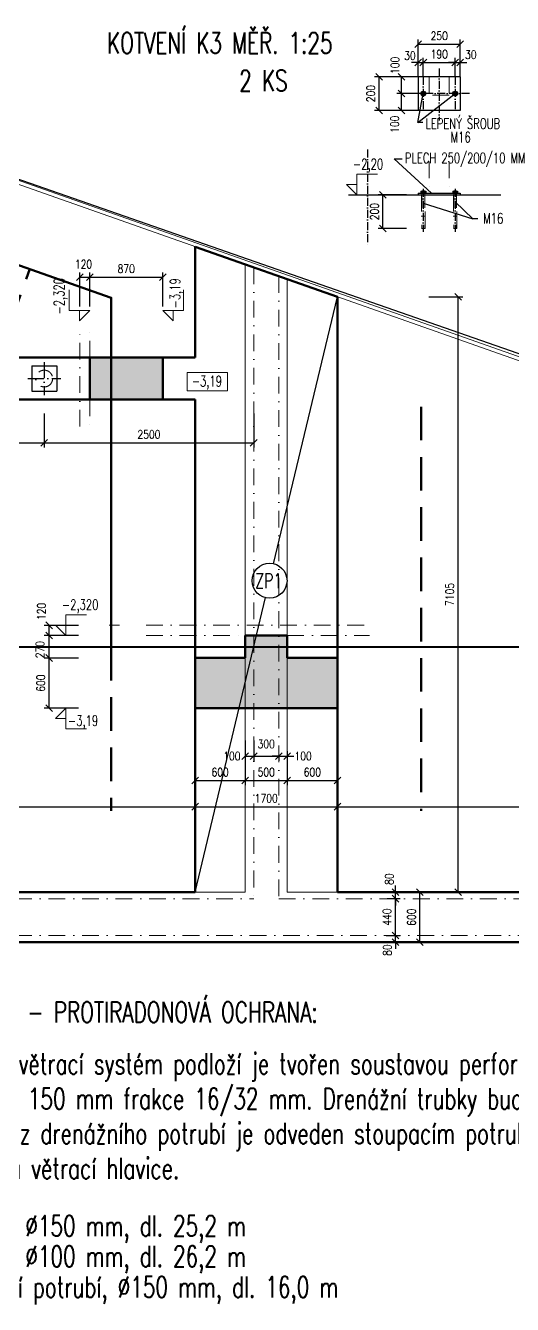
# Model space of a CAD drawing. Header units: millimetres. Extents: x 89194 to 559352, y -753138 to -204019.
# Drawn here: x 341825 to 347636, y -219994 to -204727 of the extents above; entities that cross this region are included whole.
import ezdxf

# ---------------------------------------------------------------- set-up
doc = ezdxf.new("R2010")
doc.units = ezdxf.units.MM
doc.header["$LTSCALE"] = 400
doc.header["$PDMODE"] = 3
for name, pattern in [('ACAD_ISO10W100', [18, 12, -3, 0, -3]), ('DASHDOT', [1, 0.5, -0.25, 0, -0.25]), ('DASHED', [0.75, 0.5, -0.25])]:
    doc.linetypes.add(name, pattern=pattern)
for name, color, linetype in [('obrys slabý', 7, 'Continuous'), ('RG_Rámeček', 5, 'Continuous'), ('čerchovaná', 1, 'ACAD_ISO10W100')]:
    doc.layers.add(name, color=color, linetype=linetype)
for name, color, linetype, lineweight in [('RG_koty', 7, 'Continuous', 9), ('RG_pohled', 200, 'Continuous', 9), ('RG_popisy', 11, 'Continuous', 9), ('RG_radon_potrubí', 160, 'Continuous', 70), ('RG_zdivo nové', 1, 'Continuous', 50), ('RG_čerch 1', 6, 'DASHDOT', 9), ('RG_šrafy', 253, 'Continuous', 9), ('text 2.5 mm', 7, 'Continuous', 13)]:
    doc.layers.add(name, color=color, linetype=linetype, lineweight=lineweight)
doc.styles.add('Koty', font='romans.shx', dxfattribs={"width": 0.8})
doc.styles.add('styl 2.5 mm', font='simplex.shx', dxfattribs={"width": 0.7, "height": 0.125})
doc.styles.add('styl 3.5 mm', font='simplex.shx', dxfattribs={"width": 0.7, "height": 0.175})
doc.styles.add('styl 5 mm', font='simplex.shx', dxfattribs={"width": 0.7, "height": 0.25})
doc.dimstyles.new('RG_50_vnitřní', dxfattribs={"dimscale": 50, "dimtxt": 2, "dimasz": 1.6, "dimexe": 1.15, "dimexo": 0, "dimgap": 1, "dimtad": 1, "dimdec": 0, "dimrnd": 5, "dimzin": 0, "dimdsep": 46, "dimtxsty": 'Koty', "dimblk1": 'OBLIQUE', "dimblk2": 'OBLIQUE', "dimsah": 1, "dimcen": 0.09, "dimclrd": 256, "dimclre": 256, "dimclrt": 2, "dimazin": 0, "dimtfac": 1, "dimtdec": 0, "dimtmove": 2, "dimatfit": 3, "dimfxl": 1.15, "dimfxlon": 1, "dimtolj": 1, "dimtzin": 0, "dimarcsym": 0})

# ---------------------------------------------------------------- blocks, each defined once
blk = doc.blocks.new('_Oblique')
at = {"color": 0, "linetype": 'ByBlock', "lineweight": -2}
blk.add_line((-0.5, -0.5), (0.5, 0.5), dxfattribs=at)
blk = doc.blocks.new('*D674')
at = {"layer": 'Defpoints', "color": 0, "transparency": 16777216}
for p in [(337478, -214052), (343848, -214052), (343848, -214052)]:
    blk.add_point(p, dxfattribs=at)
at = {"layer": 'RG_koty', "lineweight": -2, "transparency": 16777216}
for p, q in [((337478, -214052), (337478, -213994)), ((343848, -214052), (343848, -213994)), ((337478, -214052), (343848, -214052))]:
    blk.add_line(p, q, dxfattribs=at)
at = {"layer": 'RG_koty', "lineweight": -2, "transparency": 16777216, "xscale": 80, "yscale": 80, "zscale": 80, "rotation": 180}
blk.add_blockref('_Oblique', (337478, -214052), dxfattribs=at)
at = {"layer": 'RG_koty', "lineweight": -2, "transparency": 16777216, "xscale": 80, "yscale": 80, "zscale": 80}
blk.add_blockref('_Oblique', (343848, -214052), dxfattribs=at)
at = {"layer": 'RG_koty', "color": 2, "transparency": 16777216, "insert": (340663, -213952), "char_height": 100, "attachment_point": 5, "style": 'Koty'}
blk.add_mtext('\\A1;6370', dxfattribs=at)
blk = doc.blocks.new('*D675')
at = {"layer": 'Defpoints', "color": 0, "transparency": 16777216}
for p in [(343848, -214052), (345548, -214052), (345548, -214052)]:
    blk.add_point(p, dxfattribs=at)
at = {"layer": 'RG_koty', "lineweight": -2, "transparency": 16777216}
for p, q in [((343848, -214052), (343848, -213994)), ((343848, -214052), (345548, -214052)), ((345548, -214052), (345548, -214109))]:
    blk.add_line(p, q, dxfattribs=at)
at = {"layer": 'RG_koty', "lineweight": -2, "transparency": 16777216, "xscale": 80, "yscale": 80, "zscale": 80, "rotation": 180}
blk.add_blockref('_Oblique', (343848, -214052), dxfattribs=at)
at = {"layer": 'RG_koty', "lineweight": -2, "transparency": 16777216, "xscale": 80, "yscale": 80, "zscale": 80}
blk.add_blockref('_Oblique', (345548, -214052), dxfattribs=at)
at = {"layer": 'RG_koty', "color": 2, "transparency": 16777216, "insert": (344698, -213952), "char_height": 100, "attachment_point": 5, "style": 'Koty'}
blk.add_mtext('\\A1;1700', dxfattribs=at)
blk = doc.blocks.new('*D676')
at = {"layer": 'Defpoints', "color": 0, "transparency": 16777216}
for p in [(345548, -214052), (351918, -214051), (351918, -214052)]:
    blk.add_point(p, dxfattribs=at)
at = {"layer": 'RG_koty', "lineweight": -2, "transparency": 16777216}
for p, q in [((345548, -214052), (345548, -214109)), ((345548, -214052), (351918, -214052)), ((351918, -214051), (351918, -214109))]:
    blk.add_line(p, q, dxfattribs=at)
at = {"layer": 'RG_koty', "lineweight": -2, "transparency": 16777216, "xscale": 80, "yscale": 80, "zscale": 80, "rotation": 180}
blk.add_blockref('_Oblique', (345548, -214052), dxfattribs=at)
at = {"layer": 'RG_koty', "lineweight": -2, "transparency": 16777216, "xscale": 80, "yscale": 80, "zscale": 80}
blk.add_blockref('_Oblique', (351918, -214052), dxfattribs=at)
at = {"layer": 'RG_koty', "color": 2, "transparency": 16777216, "insert": (348733, -213952), "char_height": 100, "attachment_point": 5, "style": 'Koty'}
blk.add_mtext('\\A1;6370', dxfattribs=at)
blk = doc.blocks.new('*D683')
at = {"layer": 'Defpoints', "color": 0, "transparency": 16777216}
for p in [(343848, -213365), (344448, -213365), (344448, -213740)]:
    blk.add_point(p, dxfattribs=at)
at = {"layer": 'RG_koty', "lineweight": -2, "transparency": 16777216}
for p, q in [((343848, -213390), (343848, -213797)), ((344448, -213390), (344448, -213797)), ((343848, -213740), (344448, -213740))]:
    blk.add_line(p, q, dxfattribs=at)
at = {"layer": 'RG_koty', "lineweight": -2, "transparency": 16777216, "xscale": 80, "yscale": 80, "zscale": 80, "rotation": 180}
blk.add_blockref('_Oblique', (343848, -213740), dxfattribs=at)
at = {"layer": 'RG_koty', "lineweight": -2, "transparency": 16777216, "xscale": 80, "yscale": 80, "zscale": 80}
blk.add_blockref('_Oblique', (344448, -213740), dxfattribs=at)
at = {"layer": 'RG_koty', "color": 2, "transparency": 16777216, "insert": (344148, -213640), "char_height": 100, "attachment_point": 5, "style": 'Koty'}
blk.add_mtext('\\A1;600', dxfattribs=at)
blk = doc.blocks.new('*D684')
at = {"layer": 'Defpoints', "color": 0, "transparency": 16777216}
for p in [(344448, -213365), (344948, -213365), (344948, -213740)]:
    blk.add_point(p, dxfattribs=at)
at = {"layer": 'RG_koty', "lineweight": -2, "transparency": 16777216}
for p, q in [((344448, -213390), (344448, -213797)), ((344948, -213390), (344948, -213797)), ((344448, -213740), (344948, -213740))]:
    blk.add_line(p, q, dxfattribs=at)
at = {"layer": 'RG_koty', "lineweight": -2, "transparency": 16777216, "xscale": 80, "yscale": 80, "zscale": 80, "rotation": 180}
blk.add_blockref('_Oblique', (344448, -213740), dxfattribs=at)
at = {"layer": 'RG_koty', "lineweight": -2, "transparency": 16777216, "xscale": 80, "yscale": 80, "zscale": 80}
blk.add_blockref('_Oblique', (344948, -213740), dxfattribs=at)
at = {"layer": 'RG_koty', "color": 2, "transparency": 16777216, "insert": (344698, -213640), "char_height": 100, "attachment_point": 5, "style": 'Koty'}
blk.add_mtext('\\A1;500', dxfattribs=at)
blk = doc.blocks.new('*D685')
at = {"layer": 'Defpoints', "color": 0, "transparency": 16777216}
for p in [(344948, -213365), (345548, -213365), (345548, -213740)]:
    blk.add_point(p, dxfattribs=at)
at = {"layer": 'RG_koty', "lineweight": -2, "transparency": 16777216}
for p, q in [((344948, -213390), (344948, -213797)), ((345548, -213390), (345548, -213797)), ((344948, -213740), (345548, -213740))]:
    blk.add_line(p, q, dxfattribs=at)
at = {"layer": 'RG_koty', "lineweight": -2, "transparency": 16777216, "xscale": 80, "yscale": 80, "zscale": 80, "rotation": 180}
blk.add_blockref('_Oblique', (344948, -213740), dxfattribs=at)
at = {"layer": 'RG_koty', "lineweight": -2, "transparency": 16777216, "xscale": 80, "yscale": 80, "zscale": 80}
blk.add_blockref('_Oblique', (345548, -213740), dxfattribs=at)
at = {"layer": 'RG_koty', "color": 2, "transparency": 16777216, "insert": (345248, -213640), "char_height": 100, "attachment_point": 5, "style": 'Koty'}
blk.add_mtext('\\A1;600', dxfattribs=at)
blk = doc.blocks.new('*D689')
at = {"layer": 'Defpoints', "color": 0, "transparency": 16777216}
for p in [(344448, -213263), (344548, -213263), (344548, -213448)]:
    blk.add_point(p, dxfattribs=at)
at = {"layer": 'RG_koty', "lineweight": -2, "transparency": 16777216}
for p, q in [((344448, -213263), (344448, -213505)), ((344548, -213263), (344548, -213505)), ((344448, -213448), (344548, -213448))]:
    blk.add_line(p, q, dxfattribs=at)
at = {"layer": 'RG_koty', "lineweight": -2, "transparency": 16777216, "xscale": 80, "yscale": 80, "zscale": 80, "rotation": 180}
blk.add_blockref('_Oblique', (344448, -213448), dxfattribs=at)
at = {"layer": 'RG_koty', "lineweight": -2, "transparency": 16777216, "xscale": 80, "yscale": 80, "zscale": 80}
blk.add_blockref('_Oblique', (344548, -213448), dxfattribs=at)
at = {"layer": 'RG_koty', "color": 2, "transparency": 16777216, "insert": (344288, -213448), "char_height": 100, "attachment_point": 5, "style": 'Koty'}
blk.add_mtext('\\A1;100', dxfattribs=at)
blk = doc.blocks.new('*D690')
at = {"layer": 'Defpoints', "color": 0, "transparency": 16777216}
for p in [(344548, -213263), (344848, -213448), (344848, -213448)]:
    blk.add_point(p, dxfattribs=at)
at = {"layer": 'RG_koty', "lineweight": -2, "transparency": 16777216}
for p, q in [((344548, -213263), (344548, -213505)), ((344548, -213448), (344848, -213448)), ((344848, -213448), (344848, -213505))]:
    blk.add_line(p, q, dxfattribs=at)
at = {"layer": 'RG_koty', "lineweight": -2, "transparency": 16777216, "xscale": 80, "yscale": 80, "zscale": 80, "rotation": 180}
blk.add_blockref('_Oblique', (344548, -213448), dxfattribs=at)
at = {"layer": 'RG_koty', "lineweight": -2, "transparency": 16777216, "xscale": 80, "yscale": 80, "zscale": 80}
blk.add_blockref('_Oblique', (344848, -213448), dxfattribs=at)
at = {"layer": 'RG_koty', "color": 2, "transparency": 16777216, "insert": (344698, -213304), "char_height": 100, "attachment_point": 5, "style": 'Koty'}
blk.add_mtext('\\A1;300', dxfattribs=at)
blk = doc.blocks.new('*D691')
at = {"layer": 'Defpoints', "color": 0, "transparency": 16777216}
for p in [(344848, -213448), (344948, -213448), (344948, -213448)]:
    blk.add_point(p, dxfattribs=at)
at = {"layer": 'RG_koty', "lineweight": -2, "transparency": 16777216}
for p, q in [((344848, -213448), (344768, -213448)), ((344848, -213448), (344848, -213505)), ((344848, -213448), (344948, -213448)), ((344948, -213448), (344948, -213505)), ((344948, -213448), (345028, -213448))]:
    blk.add_line(p, q, dxfattribs=at)
at = {"layer": 'RG_koty', "lineweight": -2, "transparency": 16777216, "xscale": 80, "yscale": 80, "zscale": 80}
blk.add_blockref('_Oblique', (344848, -213448), dxfattribs=at)
at = {"layer": 'RG_koty', "lineweight": -2, "transparency": 16777216, "xscale": 80, "yscale": 80, "zscale": 80, "rotation": 180}
blk.add_blockref('_Oblique', (344948, -213448), dxfattribs=at)
at = {"layer": 'RG_koty', "color": 2, "transparency": 16777216, "insert": (345138, -213448), "char_height": 100, "attachment_point": 5, "style": 'Koty'}
blk.add_mtext('\\A1;100', dxfattribs=at)
blk = doc.blocks.new('*D692')
at = {"layer": 'Defpoints', "color": 0, "transparency": 16777216}
for p in [(346111, -215071), (346532, -215071), (346114, -215671)]:
    blk.add_point(p, dxfattribs=at)
at = {"layer": 'RG_koty', "lineweight": -2, "transparency": 16777216}
for p, q in [((346182, -215071), (346590, -215071)), ((346532, -215671), (346532, -215071)), ((346182, -215671), (346590, -215671))]:
    blk.add_line(p, q, dxfattribs=at)
at = {"layer": 'RG_koty', "lineweight": -2, "transparency": 16777216, "xscale": 80, "yscale": 80, "zscale": 80}
for p, rotation in [((346532, -215071), 90), ((346532, -215671), 270)]:
    blk.add_blockref('_Oblique', p, dxfattribs=dict(at, rotation=rotation))
at = {"layer": 'RG_koty', "color": 2, "transparency": 16777216, "insert": (346432, -215371), "char_height": 100, "attachment_point": 5, "rotation": 90, "style": 'Koty'}
blk.add_mtext('\\A1;600', dxfattribs=at)
blk = doc.blocks.new('*D693')
at = {"layer": 'Defpoints', "color": 0, "transparency": 16777216}
for p in [(346111, -207965), (346989, -207965), (346111, -215071)]:
    blk.add_point(p, dxfattribs=at)
at = {"layer": 'RG_koty', "lineweight": -2, "transparency": 16777216}
for p, q in [((346639, -207965), (347046, -207965)), ((346989, -215071), (346989, -207965)), ((346639, -215071), (347046, -215071))]:
    blk.add_line(p, q, dxfattribs=at)
at = {"layer": 'RG_koty', "lineweight": -2, "transparency": 16777216, "xscale": 80, "yscale": 80, "zscale": 80}
for p, rotation in [((346989, -207965), 90), ((346989, -215071), 270)]:
    blk.add_blockref('_Oblique', p, dxfattribs=dict(at, rotation=rotation))
at = {"layer": 'RG_koty', "color": 2, "transparency": 16777216, "insert": (346889, -211518), "char_height": 100, "attachment_point": 5, "rotation": 90, "style": 'Koty'}
blk.add_mtext('\\A1;7105', dxfattribs=at)
blk = doc.blocks.new('*D694')
at = {"layer": 'Defpoints', "color": 0, "transparency": 16777216}
for p in [(346130, -215591), (346130, -215671), (346240, -215591)]:
    blk.add_point(p, dxfattribs=at)
at = {"layer": 'RG_koty', "lineweight": -2, "transparency": 16777216}
for p, q in [((346240, -215591), (346240, -215511)), ((346130, -215591), (346297, -215591)), ((346130, -215671), (346297, -215671)), ((346240, -215671), (346240, -215591)), ((346240, -215671), (346240, -215751))]:
    blk.add_line(p, q, dxfattribs=at)
at = {"layer": 'RG_koty', "lineweight": -2, "transparency": 16777216, "xscale": 80, "yscale": 80, "zscale": 80}
for p, rotation in [((346240, -215591), 270), ((346240, -215671), 90)]:
    blk.add_blockref('_Oblique', p, dxfattribs=dict(at, rotation=rotation))
at = {"layer": 'RG_koty', "color": 2, "transparency": 16777216, "insert": (346143, -215764), "char_height": 100, "attachment_point": 5, "rotation": 90, "style": 'Koty'}
blk.add_mtext('\\A1;80', dxfattribs=at)
blk = doc.blocks.new('*D695')
at = {"layer": 'Defpoints', "color": 0, "transparency": 16777216}
for p in [(346141, -215150), (346240, -215150), (346130, -215591)]:
    blk.add_point(p, dxfattribs=at)
at = {"layer": 'RG_koty', "lineweight": -2, "transparency": 16777216}
for p, q in [((346141, -215150), (346297, -215150)), ((346240, -215591), (346240, -215150)), ((346130, -215591), (346297, -215591))]:
    blk.add_line(p, q, dxfattribs=at)
at = {"layer": 'RG_koty', "lineweight": -2, "transparency": 16777216, "xscale": 80, "yscale": 80, "zscale": 80}
for p, rotation in [((346240, -215150), 90), ((346240, -215591), 270)]:
    blk.add_blockref('_Oblique', p, dxfattribs=dict(at, rotation=rotation))
at = {"layer": 'RG_koty', "color": 2, "transparency": 16777216, "insert": (346140, -215370), "char_height": 100, "attachment_point": 5, "rotation": 90, "style": 'Koty'}
blk.add_mtext('\\A1;440', dxfattribs=at)
blk = doc.blocks.new('*D696')
at = {"layer": 'Defpoints', "color": 0, "transparency": 16777216}
for p in [(346143, -215071), (346240, -215071), (346141, -215150)]:
    blk.add_point(p, dxfattribs=at)
at = {"layer": 'RG_koty', "lineweight": -2, "transparency": 16777216}
for p, q in [((346143, -215071), (346297, -215071)), ((346240, -215071), (346240, -214991)), ((346240, -215150), (346240, -215071)), ((346141, -215150), (346297, -215150)), ((346240, -215150), (346240, -215230))]:
    blk.add_line(p, q, dxfattribs=at)
at = {"layer": 'RG_koty', "lineweight": -2, "transparency": 16777216, "xscale": 80, "yscale": 80, "zscale": 80}
for p, rotation in [((346240, -215071), 270), ((346240, -215150), 90)]:
    blk.add_blockref('_Oblique', p, dxfattribs=dict(at, rotation=rotation))
at = {"layer": 'RG_koty', "color": 2, "transparency": 16777216, "insert": (346166, -214917), "char_height": 100, "attachment_point": 5, "rotation": 90, "style": 'Koty'}
blk.add_mtext('\\A1;80', dxfattribs=at)
blk = doc.blocks.new('*D706')
at = {"layer": 'Defpoints', "color": 0, "transparency": 16777216}
for p in [(339499, -209159), (342048, -209159), (342048, -209708)]:
    blk.add_point(p, dxfattribs=at)
at = {"layer": 'RG_koty', "lineweight": -2, "transparency": 16777216}
for p, q in [((339499, -209358), (339499, -209765)), ((342048, -209358), (342048, -209765)), ((339499, -209708), (342048, -209708))]:
    blk.add_line(p, q, dxfattribs=at)
at = {"layer": 'RG_koty', "lineweight": -2, "transparency": 16777216, "xscale": 80, "yscale": 80, "zscale": 80, "rotation": 180}
blk.add_blockref('_Oblique', (339499, -209708), dxfattribs=at)
at = {"layer": 'RG_koty', "lineweight": -2, "transparency": 16777216, "xscale": 80, "yscale": 80, "zscale": 80}
blk.add_blockref('_Oblique', (342048, -209708), dxfattribs=at)
at = {"layer": 'RG_koty', "color": 2, "transparency": 16777216, "insert": (340774, -209608), "char_height": 100, "attachment_point": 5, "style": 'Koty'}
blk.add_mtext('\\A1;2550', dxfattribs=at)
blk = doc.blocks.new('*D707')
at = {"layer": 'Defpoints', "color": 0, "transparency": 16777216}
for p in [(342048, -209159), (344548, -209227), (344548, -209708)]:
    blk.add_point(p, dxfattribs=at)
at = {"layer": 'RG_koty', "lineweight": -2, "transparency": 16777216}
for p, q in [((342048, -209358), (342048, -209765)), ((344548, -209358), (344548, -209765)), ((342048, -209708), (344548, -209708))]:
    blk.add_line(p, q, dxfattribs=at)
at = {"layer": 'RG_koty', "lineweight": -2, "transparency": 16777216, "xscale": 80, "yscale": 80, "zscale": 80, "rotation": 180}
blk.add_blockref('_Oblique', (342048, -209708), dxfattribs=at)
at = {"layer": 'RG_koty', "lineweight": -2, "transparency": 16777216, "xscale": 80, "yscale": 80, "zscale": 80}
blk.add_blockref('_Oblique', (344548, -209708), dxfattribs=at)
at = {"layer": 'RG_koty', "color": 2, "transparency": 16777216, "insert": (343298, -209608), "char_height": 100, "attachment_point": 5, "style": 'Koty'}
blk.add_mtext('\\A1;2500', dxfattribs=at)
blk = doc.blocks.new('*D717')
at = {"layer": 'Defpoints', "color": 0, "transparency": 16777216}
for p in [(343462, -207730), (342592, -208275), (343462, -208275)]:
    blk.add_point(p, dxfattribs=at)
at = {"layer": 'RG_koty', "lineweight": -2, "transparency": 16777216}
for p, q in [((342592, -208080), (342592, -207673)), ((342592, -207730), (343462, -207730)), ((343462, -208080), (343462, -207673))]:
    blk.add_line(p, q, dxfattribs=at)
at = {"layer": 'RG_koty', "lineweight": -2, "transparency": 16777216, "xscale": 80, "yscale": 80, "zscale": 80, "rotation": 180}
blk.add_blockref('_Oblique', (342592, -207730), dxfattribs=at)
at = {"layer": 'RG_koty', "lineweight": -2, "transparency": 16777216, "xscale": 80, "yscale": 80, "zscale": 80}
blk.add_blockref('_Oblique', (343462, -207730), dxfattribs=at)
at = {"layer": 'RG_koty', "color": 2, "transparency": 16777216, "insert": (343027, -207630), "char_height": 100, "attachment_point": 5, "style": 'Koty'}
blk.add_mtext('\\A1;870', dxfattribs=at)
blk = doc.blocks.new('*D720')
at = {"layer": 'Defpoints', "color": 0, "transparency": 16777216}
for p in [(342107, -211887), (342787, -211887), (342787, -212007)]:
    blk.add_point(p, dxfattribs=at)
at = {"layer": 'RG_koty', "lineweight": -2, "transparency": 16777216}
for p, q in [((342457, -211887), (342049, -211887)), ((342107, -212007), (342107, -211887)), ((342457, -212007), (342049, -212007))]:
    blk.add_line(p, q, dxfattribs=at)
at = {"layer": 'RG_koty', "lineweight": -2, "transparency": 16777216, "xscale": 80, "yscale": 80, "zscale": 80}
for p, rotation in [((342107, -211887), 90), ((342107, -212007), 270)]:
    blk.add_blockref('_Oblique', p, dxfattribs=dict(at, rotation=rotation))
at = {"layer": 'RG_koty', "color": 2, "transparency": 16777216, "insert": (342015, -211721), "char_height": 100, "attachment_point": 5, "rotation": 90, "style": 'Koty'}
blk.add_mtext('\\A1;120', dxfattribs=at)
blk = doc.blocks.new('*D721')
at = {"layer": 'Defpoints', "color": 0, "transparency": 16777216}
for p in [(342107, -212277), (342787, -212277), (342787, -212877)]:
    blk.add_point(p, dxfattribs=at)
at = {"layer": 'RG_koty', "lineweight": -2, "transparency": 16777216}
for p, q in [((342457, -212277), (342049, -212277)), ((342107, -212877), (342107, -212277)), ((342457, -212877), (342049, -212877))]:
    blk.add_line(p, q, dxfattribs=at)
at = {"layer": 'RG_koty', "lineweight": -2, "transparency": 16777216, "xscale": 80, "yscale": 80, "zscale": 80}
for p, rotation in [((342107, -212277), 90), ((342107, -212877), 270)]:
    blk.add_blockref('_Oblique', p, dxfattribs=dict(at, rotation=rotation))
at = {"layer": 'RG_koty', "color": 2, "transparency": 16777216, "insert": (342007, -212577), "char_height": 100, "attachment_point": 5, "rotation": 90, "style": 'Koty'}
blk.add_mtext('\\A1;600', dxfattribs=at)
blk = doc.blocks.new('*D722')
at = {"layer": 'Defpoints', "color": 0, "transparency": 16777216}
for p in [(342107, -212007), (342787, -212007), (342787, -212277)]:
    blk.add_point(p, dxfattribs=at)
at = {"layer": 'RG_koty', "lineweight": -2, "transparency": 16777216}
for p, q in [((342457, -212007), (342049, -212007)), ((342107, -212277), (342107, -212007)), ((342457, -212277), (342049, -212277))]:
    blk.add_line(p, q, dxfattribs=at)
at = {"layer": 'RG_koty', "lineweight": -2, "transparency": 16777216, "xscale": 80, "yscale": 80, "zscale": 80}
for p, rotation in [((342107, -212007), 90), ((342107, -212277), 270)]:
    blk.add_blockref('_Oblique', p, dxfattribs=dict(at, rotation=rotation))
at = {"layer": 'RG_koty', "color": 2, "transparency": 16777216, "insert": (341997, -212177), "char_height": 100, "attachment_point": 5, "rotation": 90, "style": 'Koty'}
blk.add_mtext('\\A1;270', dxfattribs=at)
blk = doc.blocks.new('*D725')
at = {"layer": 'Defpoints', "color": 0, "transparency": 16777216}
for p in [(342592, -207730), (342472, -208280), (342592, -208280)]:
    blk.add_point(p, dxfattribs=at)
at = {"layer": 'RG_koty', "lineweight": -2, "transparency": 16777216}
for p, q in [((342472, -208080), (342472, -207673)), ((342472, -207730), (342592, -207730)), ((342592, -208080), (342592, -207673))]:
    blk.add_line(p, q, dxfattribs=at)
at = {"layer": 'RG_koty', "lineweight": -2, "transparency": 16777216, "xscale": 80, "yscale": 80, "zscale": 80, "rotation": 180}
blk.add_blockref('_Oblique', (342472, -207730), dxfattribs=at)
at = {"layer": 'RG_koty', "lineweight": -2, "transparency": 16777216, "xscale": 80, "yscale": 80, "zscale": 80}
blk.add_blockref('_Oblique', (342592, -207730), dxfattribs=at)
at = {"layer": 'RG_koty', "color": 2, "transparency": 16777216, "insert": (342517, -207575), "char_height": 100, "attachment_point": 5, "style": 'Koty'}
blk.add_mtext('\\A1;120', dxfattribs=at)
blk = doc.blocks.new('*D746')
at = {"layer": 'Defpoints', "color": 0, "transparency": 16777216}
for p in [(346090, -206748), (346373, -206748), (346373, -207148)]:
    blk.add_point(p, dxfattribs=at)
at = {"layer": 'RG_koty', "lineweight": -2, "transparency": 16777216}
for p, q in [((346373, -206748), (346032, -206748)), ((346090, -207148), (346090, -206748)), ((346373, -207148), (346032, -207148))]:
    blk.add_line(p, q, dxfattribs=at)
at = {"layer": 'RG_koty', "lineweight": -2, "transparency": 16777216, "xscale": 80, "yscale": 80, "zscale": 80}
for p, rotation in [((346090, -206748), 90), ((346090, -207148), 270)]:
    blk.add_blockref('_Oblique', p, dxfattribs=dict(at, rotation=rotation))
at = {"layer": 'RG_koty', "color": 2, "transparency": 16777216, "insert": (345990, -206948), "char_height": 100, "attachment_point": 5, "rotation": 90, "style": 'Koty'}
blk.add_mtext('\\A1;200', dxfattribs=at)
blk = doc.blocks.new('*D747')
at = {"layer": 'Defpoints', "color": 0, "transparency": 16777216}
for p in [(346573, -205168), (346513, -205339), (346573, -205339)]:
    blk.add_point(p, dxfattribs=at)
at = {"layer": 'RG_koty', "lineweight": -2, "transparency": 16777216}
for p, q in [((346513, -205168), (346433, -205168)), ((346513, -205339), (346513, -205111)), ((346513, -205168), (346573, -205168)), ((346573, -205339), (346573, -205111)), ((346573, -205168), (346653, -205168))]:
    blk.add_line(p, q, dxfattribs=at)
at = {"layer": 'RG_koty', "lineweight": -2, "transparency": 16777216, "xscale": 80, "yscale": 80, "zscale": 80}
blk.add_blockref('_Oblique', (346513, -205168), dxfattribs=at)
at = {"layer": 'RG_koty', "lineweight": -2, "transparency": 16777216, "xscale": 80, "yscale": 80, "zscale": 80, "rotation": 180}
blk.add_blockref('_Oblique', (346573, -205168), dxfattribs=at)
at = {"layer": 'RG_koty', "color": 2, "transparency": 16777216, "insert": (346413, -205086), "char_height": 100, "attachment_point": 5, "style": 'Koty'}
blk.add_mtext('\\A1;30', dxfattribs=at)
blk = doc.blocks.new('*D748')
at = {"layer": 'Defpoints', "color": 0, "transparency": 16777216}
for p in [(346953, -205168), (346573, -205339), (346953, -205339)]:
    blk.add_point(p, dxfattribs=at)
at = {"layer": 'RG_koty', "lineweight": -2, "transparency": 16777216}
for p, q in [((346573, -205339), (346573, -205111)), ((346573, -205168), (346953, -205168)), ((346953, -205339), (346953, -205111))]:
    blk.add_line(p, q, dxfattribs=at)
at = {"layer": 'RG_koty', "lineweight": -2, "transparency": 16777216, "xscale": 80, "yscale": 80, "zscale": 80, "rotation": 180}
blk.add_blockref('_Oblique', (346573, -205168), dxfattribs=at)
at = {"layer": 'RG_koty', "lineweight": -2, "transparency": 16777216, "xscale": 80, "yscale": 80, "zscale": 80}
blk.add_blockref('_Oblique', (346953, -205168), dxfattribs=at)
at = {"layer": 'RG_koty', "color": 2, "transparency": 16777216, "insert": (346763, -205068), "char_height": 100, "attachment_point": 5, "style": 'Koty'}
blk.add_mtext('\\A1;190', dxfattribs=at)
blk = doc.blocks.new('*D749')
at = {"layer": 'Defpoints', "color": 0, "transparency": 16777216}
for p in [(347013, -205168), (346953, -205339), (347013, -205339)]:
    blk.add_point(p, dxfattribs=at)
at = {"layer": 'RG_koty', "lineweight": -2, "transparency": 16777216}
for p, q in [((346953, -205168), (346873, -205168)), ((346953, -205339), (346953, -205111)), ((346953, -205168), (347013, -205168)), ((347013, -205339), (347013, -205111)), ((347013, -205168), (347093, -205168))]:
    blk.add_line(p, q, dxfattribs=at)
at = {"layer": 'RG_koty', "lineweight": -2, "transparency": 16777216, "xscale": 80, "yscale": 80, "zscale": 80}
blk.add_blockref('_Oblique', (346953, -205168), dxfattribs=at)
at = {"layer": 'RG_koty', "lineweight": -2, "transparency": 16777216, "xscale": 80, "yscale": 80, "zscale": 80, "rotation": 180}
blk.add_blockref('_Oblique', (347013, -205168), dxfattribs=at)
at = {"layer": 'RG_koty', "color": 2, "transparency": 16777216, "insert": (347140, -205074), "char_height": 100, "attachment_point": 5, "style": 'Koty'}
blk.add_mtext('\\A1;30', dxfattribs=at)
blk = doc.blocks.new('*D750')
at = {"layer": 'Defpoints', "color": 0, "transparency": 16777216}
for p in [(347013, -204949), (346513, -205339), (347013, -205339)]:
    blk.add_point(p, dxfattribs=at)
at = {"layer": 'RG_koty', "lineweight": -2, "transparency": 16777216}
for p, q in [((346513, -205299), (346513, -204892)), ((346513, -204949), (347013, -204949)), ((347013, -205299), (347013, -204892))]:
    blk.add_line(p, q, dxfattribs=at)
at = {"layer": 'RG_koty', "lineweight": -2, "transparency": 16777216, "xscale": 80, "yscale": 80, "zscale": 80, "rotation": 180}
blk.add_blockref('_Oblique', (346513, -204949), dxfattribs=at)
at = {"layer": 'RG_koty', "lineweight": -2, "transparency": 16777216, "xscale": 80, "yscale": 80, "zscale": 80}
blk.add_blockref('_Oblique', (347013, -204949), dxfattribs=at)
at = {"layer": 'RG_koty', "color": 2, "transparency": 16777216, "insert": (346763, -204849), "char_height": 100, "attachment_point": 5, "style": 'Koty'}
blk.add_mtext('\\A1;250', dxfattribs=at)
blk = doc.blocks.new('*D751')
at = {"layer": 'Defpoints', "color": 0, "transparency": 16777216}
for p in [(346313, -205539), (346513, -205539), (346513, -205739)]:
    blk.add_point(p, dxfattribs=at)
at = {"layer": 'RG_koty', "lineweight": -2, "transparency": 16777216}
for p, q in [((346513, -205539), (346256, -205539)), ((346313, -205739), (346313, -205539)), ((346513, -205739), (346256, -205739))]:
    blk.add_line(p, q, dxfattribs=at)
at = {"layer": 'RG_koty', "lineweight": -2, "transparency": 16777216, "xscale": 80, "yscale": 80, "zscale": 80}
for p, rotation in [((346313, -205539), 90), ((346313, -205739), 270)]:
    blk.add_blockref('_Oblique', p, dxfattribs=dict(at, rotation=rotation))
at = {"layer": 'RG_koty', "color": 2, "transparency": 16777216, "insert": (346232, -205905), "char_height": 100, "attachment_point": 5, "rotation": 90, "style": 'Koty'}
blk.add_mtext('\\A1;100', dxfattribs=at)
blk = doc.blocks.new('*D752')
at = {"layer": 'Defpoints', "color": 0, "transparency": 16777216}
for p in [(346313, -205339), (346513, -205339), (346513, -205539)]:
    blk.add_point(p, dxfattribs=at)
at = {"layer": 'RG_koty', "lineweight": -2, "transparency": 16777216}
for p, q in [((346513, -205339), (346256, -205339)), ((346313, -205539), (346313, -205339)), ((346513, -205539), (346256, -205539))]:
    blk.add_line(p, q, dxfattribs=at)
at = {"layer": 'RG_koty', "lineweight": -2, "transparency": 16777216, "xscale": 80, "yscale": 80, "zscale": 80}
for p, rotation in [((346313, -205339), 90), ((346313, -205539), 270)]:
    blk.add_blockref('_Oblique', p, dxfattribs=dict(at, rotation=rotation))
at = {"layer": 'RG_koty', "color": 2, "transparency": 16777216, "insert": (346235, -205202), "char_height": 100, "attachment_point": 5, "rotation": 90, "style": 'Koty'}
blk.add_mtext('\\A1;100', dxfattribs=at)
blk = doc.blocks.new('*D753')
at = {"layer": 'Defpoints', "color": 0, "transparency": 16777216}
for p in [(346046, -205339), (346513, -205339), (346513, -205739)]:
    blk.add_point(p, dxfattribs=at)
at = {"layer": 'RG_koty', "lineweight": -2, "transparency": 16777216}
for p, q in [((346396, -205339), (345989, -205339)), ((346046, -205739), (346046, -205339)), ((346396, -205739), (345989, -205739))]:
    blk.add_line(p, q, dxfattribs=at)
at = {"layer": 'RG_koty', "lineweight": -2, "transparency": 16777216, "xscale": 80, "yscale": 80, "zscale": 80}
for p, rotation in [((346046, -205339), 90), ((346046, -205739), 270)]:
    blk.add_blockref('_Oblique', p, dxfattribs=dict(at, rotation=rotation))
at = {"layer": 'RG_koty', "color": 2, "transparency": 16777216, "insert": (345946, -205539), "char_height": 100, "attachment_point": 5, "rotation": 90, "style": 'Koty'}
blk.add_mtext('\\A1;200', dxfattribs=at)

msp = doc.modelspace()

# ---------------------------------------------------------------- hatches: boundary and pattern name
at = {"layer": 'RG_šrafy', "ltscale": 0.05}
h = msp.add_hatch(color=256, dxfattribs=at)
h.dxf.hatch_style = 1
h.paths.add_polyline_path([(342592.2, -209190.7), (343462.2, -209190.7), (343462.2, -208690.7), (342592.2, -208690.7)])
h = msp.add_hatch(color=256, dxfattribs=at)
h.dxf.hatch_style = 1
h.paths.add_polyline_path([(343848.3, -212276.8), (343848.3, -212876.8), (344373.2, -212876.8), (344448.3, -212562.9), (344448.3, -212276.8)])
h.paths.add_polyline_path([(344448.3, -212562.9), (344373.2, -212876.8), (344448.3, -212876.8)])
h.paths.add_polyline_path([(344448.3, -212876.8), (344548.3, -212876.8), (344548.3, -212145), (344448.3, -212562.9)])
h.paths.add_polyline_path([(344448.3, -212562.9), (344548.3, -212145), (344548.3, -212006.8), (344448.3, -212006.8), (344448.3, -212276.8)])
h.paths.add_polyline_path([(344548.3, -212145), (344581.4, -212006.8), (344548.3, -212006.8)])
h.paths.add_polyline_path([(344548.3, -212876.8), (344848.3, -212876.8), (344848.3, -212006.8), (344581.4, -212006.8), (344548.3, -212145)])
h.paths.add_polyline_path([(344848.3, -212876.8), (344948.3, -212876.8), (344948.3, -212276.8), (344948.3, -212006.8), (344848.3, -212006.8)])
h.paths.add_polyline_path([(345548.3, -212876.8), (345548.3, -212276.8), (344948.3, -212276.8), (344948.3, -212876.8)])

# ---------------------------------------------------------------- linework, layer by layer
at = {"layer": 'obrys slabý', "ltscale": 0.05}
for p, q in [((346507.1, -205883.8), (346573, -205539.4)), ((346507.1, -205883.8), (346953, -205539.4)), ((346544.4, -205539.4), (346558.9, -205514.5)), ((346558.9, -205564.3), (346544.4, -205539.4)), ((346558.9, -205514.5), (346587.2, -205514.5)), ((346587.2, -205564.3), (346558.9, -205564.3)), ((346587.2, -205514.5), (346601.6, -205539.4)), ((346601.6, -205539.4), (346587.2, -205564.3)), ((346924.4, -205539.4), (346938.9, -205514.5)), ((346938.9, -205564.3), (346924.4, -205539.4)), ((346938.9, -205514.5), (346967.2, -205514.5)), ((346967.2, -205564.3), (346938.9, -205564.3)), ((346967.2, -205514.5), (346981.6, -205539.4)), ((346981.6, -205539.4), (346967.2, -205564.3)), ((346565.2, -205883.8), (346507.1, -205883.8)), ((346226.8, -206316.1), (346319.5, -206316.1)), ((346226.8, -206316.1), (346670.2, -206727.7)), ((346544.4, -206703.8), (346601.6, -206703.8)), ((346544.4, -206703.8), (346544.4, -206727.7)), ((346557, -206703.8), (346557, -206700.6)), ((346557, -206700.6), (346589, -206700.6)), ((346557, -206701.7), (346589, -206701.7)), ((346557, -206702.7), (346589, -206702.7)), ((346558.9, -206703.8), (346558.9, -206727.7)), ((346587.2, -206703.8), (346587.2, -206727.7)), ((346589, -206703.8), (346589, -206700.6)), ((346601.6, -206703.8), (346601.6, -206727.7)), ((346924.4, -206703.8), (346981.6, -206703.8)), ((346924.4, -206703.8), (346924.4, -206727.7)), ((346937, -206703.8), (346937, -206700.6)), ((346937, -206700.6), (346969, -206700.6)), ((346937, -206701.7), (346969, -206701.7)), ((346937, -206702.7), (346969, -206702.7)), ((346938.9, -206703.8), (346938.9, -206727.7)), ((346967.2, -206703.8), (346967.2, -206727.7)), ((346969, -206703.8), (346969, -206700.6)), ((346981.6, -206703.8), (346981.6, -206727.7)), ((345680.1, -206747.7), (347497.8, -206747.7)), ((346513, -206727.7), (347013, -206727.7)), ((346573, -206847), (347163.8, -207034.8)), ((347163.8, -207034.8), (346953, -206832.1)), ((347221.9, -207034.8), (347163.8, -207034.8)), ((344786, -211151.3), (345548.3, -207965.3)), ((341898.3, -208790.7), (341898.3, -209090.7)), ((341898.3, -208790.7), (342198.3, -208790.7)), ((342198.3, -208790.7), (342198.3, -209090.7)), ((341898.3, -209090.7), (342198.3, -209090.7)), ((343848.3, -215070.7), (344689.2, -211556.2))]:
    msp.add_line(p, q, dxfattribs=at)
for points in [[(347013, -205339.4), (346513, -205339.4)], [(346513, -205339.4), (346513, -205739.4)], [(347013, -205339.4), (347013, -205739.4)], [(347013, -205739.4), (346513, -205739.4)], [(346513, -206727.7), (346513, -206747.7)], [(346513, -206727.7), (346513, -206747.7)], [(347013, -206727.7), (347013, -206747.7)]]:
    msp.add_lwpolyline(points, dxfattribs=at)
for centre, radius in [((346573, -205539.4), 28.6), ((346573, -205539.4), 16), ((346953, -205539.4), 28.6), ((346953, -205539.4), 16), ((344737.6, -211353.8), 208.2)]:
    msp.add_circle(centre, radius, dxfattribs=at)
at = {"layer": 'RG_koty'}
for p, q in [((345779.6, -206747.7), (345779.6, -206501.1)), ((345779.6, -206501.1), (346026.3, -206501.1)), ((345779.6, -206624.4), (345656.3, -206624.4)), ((345656.3, -206624.4), (345779.6, -206747.7)), ((342345.6, -208130), (342345.6, -207883.4)), ((343708.8, -208130), (343708.8, -207883.4)), ((342592.2, -208130), (342345.6, -208130)), ((342468.9, -208130), (342468.9, -208253.3)), ((342468.9, -208253.3), (342592.2, -208130)), ((343462.2, -208130), (343708.8, -208130)), ((343585.5, -208253.3), (343462.2, -208130)), ((343585.5, -208130), (343585.5, -208253.3)), ((343753.1, -208870.4), (344234.5, -208870.4)), ((343753.1, -209085.6), (343753.1, -208870.4)), ((344234.5, -208870.4), (344234.5, -209085.6)), ((344234.5, -209085.6), (343753.1, -209085.6)), ((342182.1, -211883.5), (342305.4, -212006.8)), ((342305.4, -212006.8), (342305.4, -211760.2)), ((342305.4, -211760.2), (342552, -211760.2)), ((342945.7, -211883.5), (342822.4, -211883.5)), ((342182.1, -213000.1), (342305.4, -212876.8)), ((342305.4, -212876.8), (342305.4, -213123.4)), ((342305.4, -213000.1), (342182.1, -213000.1)), ((342305.4, -213123.4), (342552, -213123.4))]:
    msp.add_line(p, q, dxfattribs=at)
at = {"layer": 'RG_pohled', "ltscale": 0.05}
for p, q in [((336548.6, -204795.7), (353118.3, -210631.4)), ((353510.2, -210719), (336556.3, -204750.7)), ((344448.3, -207577.9), (344448.3, -215070.7)), ((344948.3, -207754), (344948.3, -215070.7)), ((343848.3, -215070.7), (344448.3, -215070.7)), ((344948.3, -215070.7), (345548.3, -215070.7))]:
    msp.add_line(p, q, dxfattribs=at)
at = {"layer": 'RG_radon_potrubí'}
for points in [[(337167.6, -205975.8), (342848.3, -207975.4), (342848.3, -212145.6)], [(337998.5, -212145.3), (351298.3, -212146.1)]]:
    msp.add_lwpolyline(points, dxfattribs=at)
at = {"layer": 'RG_radon_potrubí', "linetype": 'DASHED', "ltscale": 2}
for points in [[(337998.7, -208318.6), (341633.7, -208318.6), (341875.1, -207632.8)], [(346549, -209278.1), (346548.3, -214099.8)], [(342848.3, -212145.6), (342848.3, -214100.2)]]:
    msp.add_lwpolyline(points, dxfattribs=at)
at = {"layer": 'RG_Rámeček', "color": 1}
msp.add_lwpolyline([(331448.5, -215984.5), (331448.5, -204824.5), (336737.8, -204816.2), (355688.6, -211423.4)], dxfattribs=at)
at = {"layer": 'RG_zdivo nové'}
for p, q in [((343848.3, -207366.6), (343848.3, -208690.7)), ((343848.3, -207366.6), (345548.3, -207965.3)), ((345548.3, -207965.3), (345548.3, -215070.7)), ((337479, -208690.7), (343848.3, -208690.7)), ((342592.2, -209190.7), (342592.2, -208690.7)), ((343462.2, -209190.7), (343462.2, -208690.7)), ((337479, -209190.7), (343848.3, -209190.7)), ((343848.3, -209190.7), (343848.3, -215070.7)), ((344448.3, -212276.8), (344448.3, -212006.8)), ((344448.3, -212006.8), (344948.3, -212006.8)), ((344948.3, -212006.8), (344948.3, -212276.8)), ((343848.3, -212276.8), (344448.3, -212276.8)), ((344948.3, -212276.8), (345548.3, -212276.8)), ((343848.3, -212876.8), (345548.3, -212876.8)), ((337478.3, -215070.7), (343848.3, -215070.7)), ((345548.3, -215070.7), (351918.3, -215070.7)), ((333548.3, -215670.7), (353118.3, -215670.7))]:
    msp.add_line(p, q, dxfattribs=at)
at = {"layer": 'RG_čerch 1'}
for p, q in [((344548.3, -207613.1), (344548.3, -215150.7)), ((344848.3, -207718.8), (344848.3, -215150.2)), ((342472.2, -209513.2), (342472.2, -208359.9)), ((342592.2, -208690.7), (342592.2, -208359.9)), ((342592.2, -209190.7), (342592.2, -209513.2)), ((343264.3, -211886.8), (345928.6, -211886.8)), ((343264.3, -212006.8), (344448.3, -212006.8)), ((344948.3, -212006.8), (345928.6, -212006.8)), ((337698.3, -215150.7), (344548.3, -215150.7)), ((344848.3, -215150.2), (352298.3, -215150.2)), ((337698.3, -215590.7), (352738.3, -215590.7))]:
    msp.add_line(p, q, dxfattribs=at)
for points in [[(346643, -205339.4), (346643, -205559.4)], [(346883, -205339.4), (346883, -205559.4)], [(346883, -205559.4), (346643, -205559.4)], [(346643, -206347.7), (346643, -206727.7)], [(346883, -206347.7), (346883, -206727.7)], [(346557, -206703.8), (346557, -207147.7)], [(346589, -206703.8), (346589, -207147.7)], [(346937, -206703.8), (346937, -207147.7)], [(346969, -206703.8), (346969, -207147.7)], [(346553, -206747.7), (346553, -207147.7), (346593, -207147.7), (346593, -206747.7)], [(346933, -206747.7), (346933, -207147.7), (346973, -207147.7), (346973, -206747.7)]]:
    msp.add_lwpolyline(points, dxfattribs=at)
msp.add_circle((342048.3, -208940.7), 100, dxfattribs=at)
at = {"layer": 'čerchovaná', "ltscale": 0.04}
for p, q in [((342048.3, -208743.5), (342048.3, -209138)), ((341851, -208940.7), (342245.6, -208940.7))]:
    msp.add_line(p, q, dxfattribs=at)
at = {"layer": 'čerchovaná', "ltscale": 0.02}
for points in [[(346573, -205339.4), (346573, -205739.4)], [(346763, -205241), (346763, -205859.8)], [(346953, -205339.4), (346953, -205739.4)], [(347123.5, -205539.4), (346405.4, -205539.4)], [(345908.4, -206207.4), (345908.4, -207357.6)], [(346573, -206674.6), (346573, -207190.3)], [(346953, -206674.6), (346953, -207190.3)]]:
    msp.add_lwpolyline(points, dxfattribs=at)

# ---------------------------------------------------------------- texts
at = {"layer": 'RG_koty', "style": 'styl 2.5 mm', "width": 0.7}
for s, p in [('-2,20', (345734.3, -206443.5)), ('-3,19', (343810.2, -209033.9)), ('-2,320', (342260.1, -211702.7)), ('-3,19', (342332.3, -213086.9))]:
    msp.add_text(s, height=125, dxfattribs=at).set_placement(p)
for s, p in [('-2,320', (342288, -208175.3)), ('-3,19', (343672.3, -208103.1))]:
    msp.add_text(s, height=125, rotation=90, dxfattribs=at).set_placement(p)
at = {"layer": 'RG_popisy', "width": 0.7}
for s, height, style, p in [('KOTVENÍ K3 MĚŘ. 1:25', 250, 'styl 5 mm', (342796.7, -205060.2)), ('2 KS', 250, 'styl 5 mm', (344375.2, -205509.4)), ('ZP1', 175, 'styl 3.5 mm', (344567.9, -211441.4)), ('ODVĚTRÁNÍ PODLOŽÍ - PROTIRADONOVÁ OCHRANA:', 250, 'styl 5 mm', (339386.5, -216630))]:
    msp.add_text(s, height=height, dxfattribs=dict(at, style=style)).set_placement(p)
at = {"layer": 'RG_popisy', "char_height": 250, "attachment_point": 1, "style": 'styl 5 mm'}
for s, width, insert in [('Pasivní větrací systém podloží je tvořen soustavou perforovaných drenážních trub - uložit do souvislé drenážní vrstvy o nejmenší tloušťce 150 mm frakce 16/32 mm. Drenážní trubky budou shora chráněny proti proražení štěrkem geotextilií. \\PVzduch z drenážního potrubí je odveden stoupacím potrubím (není perforované) o průměru 150 mm nad střechou domu, kde je osazena větrací hlavice.', 17080.249, (340810, -216994.7)), ('potrubí, %%C150 mm, dl. 25,2 m', 8440.276, (340810, -218931.1)), ('potrubí, %%C100 mm, dl. 26,2 m', 8440.276, (340810, -219296)), ('stoupací potrubí, %%C150 mm, dl. 16,0 m', 8440.276, (340810, -219660.9))]:
    msp.add_mtext_dynamic_manual_height_columns(s, width=width, gutter_width=500, heights=[0], dxfattribs=dict(at, insert=insert))
at = {"layer": 'text 2.5 mm', "ltscale": 0.5, "style": 'styl 2.5 mm', "width": 0.7}
for s, p in [('LEPENÝ ŠROUB', (346598, -205959.8)), ('M16', (346898.6, -206121.8)), ('PLECH 250/200/10 MM', (346353, -206370.3)), ('M16', (347288, -207090.3))]:
    msp.add_text(s, height=125, dxfattribs=at).set_placement(p)

# ---------------------------------------------------------------- dimensions: what is measured, and where the dimension line sits
at = {"layer": 'RG_koty'}
for base, p1, p2, text, picture, middle in [((347013, -204949.1), (346513, -205339.4), (347013, -205339.4), '250', '*D750', (346763, -204849.1)), ((346953, -205168.5), (346573, -205339.4), (346953, -205339.4), '190', '*D748', (346763, -205068.5)), ((342048.3, -209707.8), (339498.9, -209158.7), (342048.3, -209158.7), '2550', '*D706', (340773.6, -209607.8))]:
    dim = msp.add_linear_dim(base=base, p1=p1, p2=p2, text=text, dimstyle='RG_50_vnitřní', override={"dimfxl": 7}, dxfattribs=at)
    dim.commit()
    dim.dimension.update_dxf_attribs({"geometry": picture, "text_midpoint": middle})
for base, p1, p2, picture, middle in [((346573, -205168.5), (346513, -205339.4), (346573, -205339.4), '*D747', (346413.4, -205085.5)), ((347013, -205168.5), (346953, -205339.4), (347013, -205339.4), '*D749', (347140.4, -205074.4))]:
    dim = msp.add_linear_dim(base=base, p1=p1, p2=p2, text='30', dimstyle='RG_50_vnitřní', override={"dimfxl": 7}, dxfattribs=at)
    dim.commit()
    dim.dimension.update_dxf_attribs({"geometry": picture, "text_midpoint": middle, "dimtype": 160})
for base, p1, p2, text, picture, middle in [((346313.2, -205339.4), (346513, -205539.4), (346513, -205339.4), '100', '*D752', (346235.4, -205201.7)), ((346313.2, -205539.4), (346513, -205739.4), (346513, -205539.4), '100', '*D751', (346231.8, -205904.6)), ((346239.6, -215070.7), (346140.9, -215150.2), (346143.1, -215070.7), '80', '*D696', (346166.3, -214917.1))]:
    dim = msp.add_linear_dim(base=base, p1=p1, p2=p2, angle=90, text=text, dimstyle='RG_50_vnitřní', override={"dimfxl": 7}, dxfattribs=at)
    dim.commit()
    dim.dimension.update_dxf_attribs({"geometry": picture, "text_midpoint": middle, "dimtype": 160})
for base, p1, p2, text, picture, middle in [((346046.3, -205339.4), (346513, -205739.4), (346513, -205339.4), '200', '*D753', (345946.3, -205539.4)), ((346090, -206747.7), (346373, -207147.7), (346373, -206747.7), '200', '*D746', (345990, -206947.7)), ((346239.6, -215150.2), (346130, -215590.7), (346140.9, -215150.2), '440', '*D695', (346139.6, -215370.4))]:
    dim = msp.add_linear_dim(base=base, p1=p1, p2=p2, angle=90, text=text, dimstyle='RG_50_vnitřní', override={"dimfxl": 7}, dxfattribs=at)
    dim.commit()
    dim.dimension.update_dxf_attribs({"geometry": picture, "text_midpoint": middle})
for base, p1, p2, picture, middle in [((342592.2, -207730.5), (342472.2, -208280.3), (342592.2, -208280.3), '*D725', (342517.3, -207575)), ((344548.3, -213447.7), (344448.3, -213262.6), (344548.3, -213262.6), '*D689', (344287.5, -213447.7)), ((344848.3, -213447.7), (344548.3, -213262.6), (344848.3, -213447.7), '*D690', (344698.3, -213304.2)), ((344948.3, -213447.7), (344848.3, -213447.7), (344948.3, -213447.7), '*D691', (345137.7, -213447.7))]:
    dim = msp.add_linear_dim(base=base, p1=p1, p2=p2, dimstyle='RG_50_vnitřní', override={"dimfxl": 7}, dxfattribs=at)
    dim.commit()
    dim.dimension.update_dxf_attribs({"geometry": picture, "text_midpoint": middle, "dimtype": 160})
for base, p1, p2, picture, middle in [((343462.2, -207730.5), (342592.2, -208275), (343462.2, -208275), '*D717', (343027.2, -207630.5)), ((344548.3, -209707.8), (342048.3, -209158.7), (344548.3, -209227.3), '*D707', (343298.3, -209607.8)), ((344448.3, -213740), (343848.3, -213365), (344448.3, -213365), '*D683', (344148.3, -213640)), ((344948.3, -213740), (344448.3, -213365), (344948.3, -213365), '*D684', (344698.3, -213640)), ((345548.3, -213740), (344948.3, -213365), (345548.3, -213365), '*D685', (345248.3, -213640)), ((343848.3, -214051.5), (337478.4, -214051.9), (343848.3, -214051.5), '*D674', (340663.4, -213951.5)), ((345548.3, -214051.5), (343848.3, -214051.5), (345548.3, -214051.5), '*D675', (344698.3, -213951.5)), ((351918.3, -214051.5), (345548.3, -214051.5), (351918.3, -214051.5), '*D676', (348733.3, -213951.5))]:
    dim = msp.add_linear_dim(base=base, p1=p1, p2=p2, dimstyle='RG_50_vnitřní', override={"dimfxl": 7}, dxfattribs=at)
    dim.commit()
    dim.dimension.update_dxf_attribs({"geometry": picture, "text_midpoint": middle})
for base, p1, p2, picture, middle in [((346988.7, -207965.3), (346111, -215070.7), (346111, -207965.3), '*D693', (346888.7, -211518)), ((342106.7, -212276.8), (342786.6, -212876.8), (342786.6, -212276.8), '*D721', (342006.7, -212576.8)), ((346532.3, -215070.7), (346114.1, -215670.7), (346111, -215070.7), '*D692', (346432.3, -215370.7))]:
    dim = msp.add_linear_dim(base=base, p1=p1, p2=p2, angle=90, dimstyle='RG_50_vnitřní', override={"dimfxl": 7}, dxfattribs=at)
    dim.commit()
    dim.dimension.update_dxf_attribs({"geometry": picture, "text_midpoint": middle})
for base, p1, p2, picture, middle in [((342106.7, -211886.8), (342786.6, -212006.8), (342786.6, -211886.8), '*D720', (342015, -211721.5)), ((342106.7, -212006.8), (342786.6, -212276.8), (342786.6, -212006.8), '*D722', (341996.5, -212176.8)), ((346239.6, -215590.7), (346130, -215670.7), (346130, -215590.7), '*D694', (346143.2, -215763.6))]:
    dim = msp.add_linear_dim(base=base, p1=p1, p2=p2, angle=90, dimstyle='RG_50_vnitřní', override={"dimfxl": 7}, dxfattribs=at)
    dim.commit()
    dim.dimension.update_dxf_attribs({"geometry": picture, "text_midpoint": middle, "dimtype": 160})

doc.saveas('drawing.dxf')
